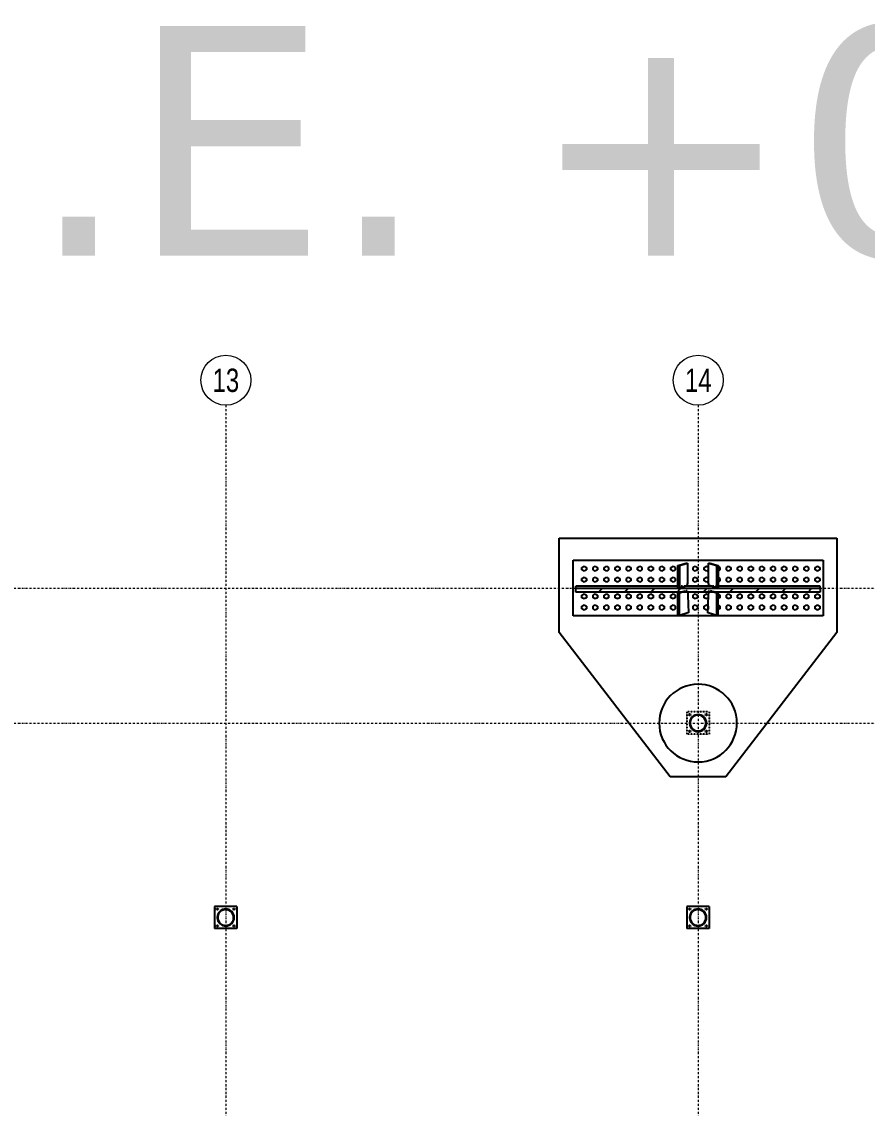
# Model space of a CAD drawing. Header units: millimetres. Extents: x 1541 to 289025, y -12015 to 47026.
# Drawn here: x 75263 to 76366, y -10196 to -8778 of the extents above; entities that cross this region are included whole.
import ezdxf
from ezdxf.enums import TextEntityAlignment as Align

# ---------------------------------------------------------------- set-up
doc = ezdxf.new("R2010")
doc.units = ezdxf.units.MM
doc.header["$LTSCALE"] = 0.1
for name, pattern in [('DASHDOTX2', [50.8, 25.4, -12.7, 0, -12.7]), ('DXK_LINE_DOT2', [3.9198, 1.9599, -1.9599]), ('Grid Line', [3.33375, 1.905, -0.47625, 0.47625, -0.47625])]:
    doc.linetypes.add(name, pattern=pattern)
doc.layers.get('0').update_dxf_attribs({"color": 255})
doc.layers.add('E_EJES', color=8, linetype='Continuous', lineweight=9)
doc.layers.add('E_EJES-1', color=8, linetype='Grid Line', lineweight=9)
doc.layers.add('TEXTO GENRAL', color=3, linetype='Continuous')
doc.styles.add('Swis721 LtCn BT_1', font='swisscl.ttf', dxfattribs={"height": 0.42})
doc.styles.add('TEXTO GENERAL', font='verdana.ttf', dxfattribs={"height": 0.9})

msp = doc.modelspace()

# ---------------------------------------------------------------- hatches: boundary and pattern name
at = {"linetype": 'Continuous'}
h = msp.add_hatch(dxfattribs=at)
h.set_pattern_fill('', scale=7.611392, style=0, pattern_type=0)
h.set_pattern_definition([(45, (75985.756, -9517.53), (-17.088, 17.088), [])])
h.paths.add_polyline_path([(76304.7, -9517.5), (75985.8, -9517.5), (75985.8, -9518.3), (75985.9, -9522.2), (76304.5, -9522.2), (76304.7, -9518.3)])
h = msp.add_hatch(dxfattribs=at)
h.set_pattern_fill('', scale=7.611392, style=0, pattern_type=0)
h.set_pattern_definition([(45, (76156.06, -9690.706), (-17.088, 17.088), [])])
h.paths.add_polyline_path([(76156.3, -9692.9), (76156.1, -9690.7), (76155.4, -9688.6), (76154.4, -9686.7), (76153, -9685), (76151.4, -9683.7), (76149.4, -9682.6), (76147.4, -9682), (76145.2, -9681.8), (76143.1, -9682), (76141, -9682.6), (76139.1, -9683.7), (76137.4, -9685), (76136, -9686.7), (76135, -9688.6), (76134.4, -9690.7), (76134.2, -9692.9), (76134.4, -9695), (76135, -9697.1), (76136, -9699), (76137.4, -9700.7), (76139.1, -9702.1), (76141, -9703.1), (76143.1, -9703.7), (76145.2, -9703.9), (76147.4, -9703.7), (76149.4, -9703.1), (76151.4, -9702.1), (76153, -9700.7), (76154.4, -9699), (76155.4, -9697.1), (76156.1, -9695)])
h.paths.add_polyline_path([(76154.8, -9696.8), (76153.8, -9698.6), (76152.5, -9700.2), (76151, -9701.5), (76149.2, -9702.4), (76147.2, -9703), (76145.2, -9703.2), (76143.2, -9703), (76141.3, -9702.4), (76139.5, -9701.5), (76137.9, -9700.2), (76136.6, -9698.6), (76135.7, -9696.8), (76135.1, -9694.9), (76134.9, -9692.9), (76135.1, -9690.8), (76135.7, -9688.9), (76136.6, -9687.1), (76137.9, -9685.6), (76139.5, -9684.3), (76141.3, -9683.3), (76143.2, -9682.7), (76145.2, -9682.5), (76147.2, -9682.7), (76149.2, -9683.3), (76151, -9684.3), (76152.5, -9685.6), (76153.8, -9687.1), (76154.8, -9688.9), (76155.3, -9690.8), (76155.5, -9692.9), (76155.3, -9694.9)])
h = msp.add_hatch(color=96, dxfattribs=at)
h.paths.add_polyline_path([(75540.1, -9946.6), (75539.9, -9944.4), (75539.3, -9942.4), (75538.2, -9940.4), (75536.9, -9938.8), (75535.2, -9937.4), (75533.3, -9936.4), (75531.2, -9935.7), (75529.1, -9935.5), (75526.9, -9935.7), (75524.8, -9936.4), (75522.9, -9937.4), (75521.2, -9938.8), (75519.9, -9940.4), (75518.8, -9942.4), (75518.2, -9944.4), (75518, -9946.6), (75518.2, -9948.7), (75518.8, -9950.8), (75519.9, -9952.7), (75521.2, -9954.4), (75522.9, -9955.8), (75524.8, -9956.8), (75526.9, -9957.4), (75529.1, -9957.6), (75531.2, -9957.4), (75533.3, -9956.8), (75535.2, -9955.8), (75536.9, -9954.4), (75538.2, -9952.7), (75539.3, -9950.8), (75539.9, -9948.7)])
h.paths.add_polyline_path([(75538.6, -9950.5), (75537.6, -9952.3), (75536.4, -9953.9), (75534.8, -9955.2), (75533, -9956.1), (75531.1, -9956.7), (75529.1, -9956.9), (75527, -9956.7), (75525.1, -9956.1), (75523.3, -9955.2), (75521.8, -9953.9), (75520.5, -9952.3), (75519.5, -9950.5), (75518.9, -9948.6), (75518.7, -9946.6), (75518.9, -9944.6), (75519.5, -9942.6), (75520.5, -9940.8), (75521.8, -9939.3), (75523.3, -9938), (75525.1, -9937), (75527, -9936.5), (75529.1, -9936.3), (75531.1, -9936.5), (75533, -9937), (75534.8, -9938), (75536.4, -9939.3), (75537.6, -9940.8), (75538.6, -9942.6), (75539.2, -9944.6), (75539.4, -9946.6), (75539.2, -9948.6)])
h = msp.add_hatch(color=96, dxfattribs=at)
h.paths.add_polyline_path([(76156.3, -9946.6), (76156.1, -9944.4), (76155.4, -9942.4), (76154.4, -9940.4), (76153, -9938.8), (76151.4, -9937.4), (76149.4, -9936.4), (76147.4, -9935.7), (76145.2, -9935.5), (76143.1, -9935.7), (76141, -9936.4), (76139.1, -9937.4), (76137.4, -9938.8), (76136, -9940.4), (76135, -9942.4), (76134.4, -9944.4), (76134.2, -9946.6), (76134.4, -9948.7), (76135, -9950.8), (76136, -9952.7), (76137.4, -9954.4), (76139.1, -9955.8), (76141, -9956.8), (76143.1, -9957.4), (76145.2, -9957.6), (76147.4, -9957.4), (76149.4, -9956.8), (76151.4, -9955.8), (76153, -9954.4), (76154.4, -9952.7), (76155.4, -9950.8), (76156.1, -9948.7)])
h.paths.add_polyline_path([(76154.8, -9950.5), (76153.8, -9952.3), (76152.5, -9953.9), (76151, -9955.2), (76149.2, -9956.1), (76147.2, -9956.7), (76145.2, -9956.9), (76143.2, -9956.7), (76141.3, -9956.1), (76139.5, -9955.2), (76137.9, -9953.9), (76136.6, -9952.3), (76135.7, -9950.5), (76135.1, -9948.6), (76134.9, -9946.6), (76135.1, -9944.6), (76135.7, -9942.6), (76136.6, -9940.8), (76137.9, -9939.3), (76139.5, -9938), (76141.3, -9937), (76143.2, -9936.5), (76145.2, -9936.3), (76147.2, -9936.5), (76149.2, -9937), (76151, -9938), (76152.5, -9939.3), (76153.8, -9940.8), (76154.8, -9942.6), (76155.3, -9944.6), (76155.5, -9946.6), (76155.3, -9948.6)])

# ---------------------------------------------------------------- linework, layer by layer
at = {"color": 2, "linetype": 'Continuous'}
for p, q in [((75964, -9574.7), (75964, -9451.5)), ((75964, -9451.5), (76326.4, -9451.5)), ((76326.4, -9451.5), (76326.4, -9574.7)), ((75982.1, -9553), (75982.1, -9480.5)), ((75982.1, -9480.5), (76308.3, -9480.5)), ((76119, -9487.4), (76129.8, -9484.2)), ((76120.9, -9487.3), (76131.6, -9484.2)), ((76129.8, -9484.2), (76131.6, -9484.2)), ((76131.6, -9484.2), (76131.6, -9510.3)), ((76158.8, -9510.3), (76158.9, -9484.2)), ((76158.9, -9484.2), (76160.6, -9484.2)), ((76158.9, -9484.2), (76169.6, -9487.3)), ((76160.6, -9484.2), (76171.5, -9487.4)), ((76308.3, -9480.5), (76308.3, -9553)), ((76119, -9487.4), (76120.9, -9487.3)), ((76119, -9516.4), (76119, -9487.4)), ((76120.9, -9487.3), (76120.9, -9516.3)), ((76169.6, -9516.3), (76169.6, -9487.3)), ((76169.6, -9487.3), (76171.5, -9487.4)), ((76171.5, -9487.4), (76171.5, -9516.4)), ((76120.9, -9516.3), (76130.8, -9513.4)), ((76131.6, -9510.3), (76130.8, -9513.4)), ((76159.6, -9513.4), (76158.8, -9510.3)), ((76169.6, -9516.3), (76159.6, -9513.4)), ((75985.8, -9517.5), (75985.8, -9514.4)), ((76119, -9514.4), (75985.8, -9514.4)), ((75985.8, -9518.3), (75985.8, -9517.5)), ((76304.7, -9517.5), (75985.8, -9517.5)), ((75985.8, -9522.2), (75985.8, -9518.3)), ((75985.9, -9522.2), (75985.8, -9518.3)), ((75985.9, -9522.2), (75985.8, -9522.2)), ((76304.5, -9522.2), (75985.9, -9522.2)), ((76120.9, -9516.3), (76119, -9516.4)), ((76123.2, -9522.2), (76119, -9523.5)), ((76119, -9523.5), (76120.9, -9523.4)), ((76119, -9552.6), (76119, -9523.5)), ((76125, -9522.2), (76120.9, -9523.4)), ((76120.9, -9552.5), (76120.9, -9523.4)), ((76162.9, -9514.4), (76127.5, -9514.4)), ((76131.6, -9520.2), (76131.7, -9522.2)), ((76131.7, -9522.2), (76131.9, -9526.4)), ((76131.9, -9526.4), (76132.9, -9548.9)), ((76158.6, -9526.4), (76157.5, -9548.9)), ((76158.8, -9522.2), (76158.6, -9526.4)), ((76158.9, -9520.2), (76158.8, -9522.2)), ((76169.6, -9523.4), (76165.5, -9522.2)), ((76171.5, -9523.5), (76167.2, -9522.2)), ((76171.5, -9516.4), (76169.6, -9516.3)), ((76169.6, -9552.5), (76169.6, -9523.4)), ((76169.6, -9523.4), (76171.5, -9523.5)), ((76304.7, -9514.4), (76171.5, -9514.4)), ((76171.5, -9552.6), (76171.5, -9523.5)), ((76304.7, -9518.3), (76304.5, -9522.2)), ((76304.7, -9522.2), (76304.5, -9522.2)), ((76304.7, -9517.5), (76304.7, -9514.4)), ((76304.7, -9518.3), (76304.7, -9517.5)), ((76304.7, -9518.3), (76304.7, -9522.2)), ((76308.3, -9553), (75982.1, -9553)), ((76119, -9552.6), (76120.9, -9552.5)), ((76131.9, -9549.2), (76120.9, -9552.5)), ((76132.9, -9548.9), (76131.9, -9549.2)), ((76158.6, -9549.2), (76157.5, -9548.9)), ((76169.6, -9552.5), (76158.6, -9549.2)), ((76169.6, -9552.5), (76171.5, -9552.6)), ((76109, -9763), (75964, -9574.7)), ((76326.4, -9574.7), (76181.5, -9763)), ((76181.5, -9763), (76109, -9763)), ((75543.6, -9932.1), (75514.6, -9932.1)), ((75514.6, -9932.1), (75514.6, -9961.1)), ((75543.6, -9932.1), (75543.6, -9961.1)), ((76159.7, -9932.1), (76130.7, -9932.1)), ((76130.7, -9932.1), (76130.7, -9961.1)), ((76159.7, -9932.1), (76159.7, -9961.1)), ((75543.6, -9961.1), (75514.6, -9961.1)), ((76159.7, -9961.1), (76130.7, -9961.1))]:
    msp.add_line(p, q, dxfattribs=at)
at = {"color": 7, "linetype": 'Continuous'}
for p, q in [((75993.7, -9489.7), (75996.6, -9488)), ((75993.7, -9493), (75993.7, -9489.7)), ((75996.6, -9494.7), (75993.7, -9493)), ((75996.6, -9488), (75999.5, -9489.7)), ((75999.5, -9493), (75996.6, -9494.7)), ((75999.5, -9489.7), (75999.5, -9493)), ((76008.2, -9489.7), (76011.1, -9488)), ((76008.2, -9493), (76008.2, -9489.7)), ((76011.1, -9494.7), (76008.2, -9493)), ((76011.1, -9488), (76014, -9489.7)), ((76014, -9493), (76011.1, -9494.7)), ((76014, -9489.7), (76014, -9493)), ((76022.7, -9489.7), (76025.6, -9488)), ((76022.7, -9493), (76022.7, -9489.7)), ((76025.6, -9494.7), (76022.7, -9493)), ((76025.6, -9488), (76028.5, -9489.7)), ((76028.5, -9493), (76025.6, -9494.7)), ((76028.5, -9489.7), (76028.5, -9493)), ((76037.2, -9489.7), (76040.1, -9488)), ((76037.2, -9493), (76037.2, -9489.7)), ((76040.1, -9494.7), (76037.2, -9493)), ((76040.1, -9488), (76043, -9489.7)), ((76043, -9493), (76040.1, -9494.7)), ((76043, -9489.7), (76043, -9493)), ((76051.7, -9489.7), (76054.6, -9488)), ((76051.7, -9493), (76051.7, -9489.7)), ((76054.6, -9494.7), (76051.7, -9493)), ((76054.6, -9488), (76057.5, -9489.7)), ((76057.5, -9493), (76054.6, -9494.7)), ((76057.5, -9489.7), (76057.5, -9493)), ((76066.2, -9489.7), (76069.1, -9488)), ((76066.2, -9493), (76066.2, -9489.7)), ((76069.1, -9494.7), (76066.2, -9493)), ((76069.1, -9488), (76072, -9489.7)), ((76072, -9493), (76069.1, -9494.7)), ((76072, -9489.7), (76072, -9493)), ((76080.7, -9489.7), (76083.6, -9488)), ((76080.7, -9493), (76080.7, -9489.7)), ((76083.6, -9494.7), (76080.7, -9493)), ((76083.6, -9488), (76086.5, -9489.7)), ((76086.5, -9493), (76083.6, -9494.7)), ((76086.5, -9489.7), (76086.5, -9493)), ((76095.2, -9489.7), (76098.1, -9488)), ((76095.2, -9493), (76095.2, -9489.7)), ((76098.1, -9494.7), (76095.2, -9493)), ((76098.1, -9488), (76101, -9489.7)), ((76101, -9493), (76098.1, -9494.7)), ((76101, -9489.7), (76101, -9493)), ((76109.7, -9489.7), (76112.6, -9488)), ((76109.7, -9493), (76109.7, -9489.7)), ((76112.6, -9494.7), (76109.7, -9493)), ((76112.6, -9488), (76115.5, -9489.7)), ((76115.5, -9493), (76112.6, -9494.7)), ((76115.5, -9489.7), (76115.5, -9493)), ((76138.7, -9489.7), (76141.6, -9488)), ((76138.7, -9493), (76138.7, -9489.7)), ((76141.6, -9494.7), (76138.7, -9493)), ((76141.6, -9488), (76144.5, -9489.7)), ((76144.5, -9493), (76141.6, -9494.7)), ((76144.5, -9489.7), (76144.5, -9493)), ((76153.2, -9489.7), (76156.1, -9488)), ((76153.2, -9493), (76153.2, -9489.7)), ((76156.1, -9494.7), (76153.2, -9493)), ((76159, -9489.7), (76156.1, -9488)), ((76159, -9493), (76156.1, -9494.7)), ((76159, -9493), (76159, -9489.7)), ((76171.5, -9488.5), (76173.5, -9489.7)), ((76173.5, -9493), (76171.5, -9494.2)), ((76173.5, -9489.7), (76173.5, -9493)), ((76182.2, -9489.7), (76185.1, -9488)), ((76182.2, -9493), (76182.2, -9489.7)), ((76185.1, -9494.7), (76182.2, -9493)), ((76185.1, -9488), (76188, -9489.7)), ((76188, -9493), (76185.1, -9494.7)), ((76188, -9489.7), (76188, -9493)), ((76196.7, -9489.7), (76199.6, -9488)), ((76196.7, -9493), (76196.7, -9489.7)), ((76199.6, -9494.7), (76196.7, -9493)), ((76199.6, -9488), (76202.5, -9489.7)), ((76202.5, -9493), (76199.6, -9494.7)), ((76202.5, -9489.7), (76202.5, -9493)), ((76211.2, -9489.7), (76214.1, -9488)), ((76211.2, -9493), (76211.2, -9489.7)), ((76214.1, -9494.7), (76211.2, -9493)), ((76214.1, -9488), (76217, -9489.7)), ((76217, -9493), (76214.1, -9494.7)), ((76217, -9489.7), (76217, -9493)), ((76225.7, -9489.7), (76228.6, -9488)), ((76225.7, -9493), (76225.7, -9489.7)), ((76228.6, -9494.7), (76225.7, -9493)), ((76228.6, -9488), (76231.5, -9489.7)), ((76231.5, -9493), (76228.6, -9494.7)), ((76231.5, -9489.7), (76231.5, -9493)), ((76240.2, -9489.7), (76243.1, -9488)), ((76240.2, -9493), (76240.2, -9489.7)), ((76243.1, -9494.7), (76240.2, -9493)), ((76243.1, -9488), (76246, -9489.7)), ((76246, -9493), (76243.1, -9494.7)), ((76246, -9489.7), (76246, -9493)), ((76254.7, -9489.7), (76257.6, -9488)), ((76254.7, -9493), (76254.7, -9489.7)), ((76257.6, -9494.7), (76254.7, -9493)), ((76257.6, -9488), (76260.5, -9489.7)), ((76260.5, -9493), (76257.6, -9494.7)), ((76260.5, -9489.7), (76260.5, -9493)), ((76269.2, -9489.7), (76272.1, -9488)), ((76269.2, -9493), (76269.2, -9489.7)), ((76272.1, -9494.7), (76269.2, -9493)), ((76272.1, -9488), (76275, -9489.7)), ((76275, -9493), (76272.1, -9494.7)), ((76275, -9489.7), (76275, -9493)), ((76283.7, -9489.7), (76286.6, -9488)), ((76283.7, -9493), (76283.7, -9489.7)), ((76286.6, -9494.7), (76283.7, -9493)), ((76286.6, -9488), (76289.5, -9489.7)), ((76289.5, -9493), (76286.6, -9494.7)), ((76289.5, -9489.7), (76289.5, -9493)), ((76298.2, -9489.7), (76301.1, -9488)), ((76298.2, -9493), (76298.2, -9489.7)), ((76301.1, -9494.7), (76298.2, -9493)), ((76301.1, -9488), (76304, -9489.7)), ((76304, -9493), (76301.1, -9494.7)), ((76304, -9489.7), (76304, -9493)), ((75993.7, -9504.2), (75996.6, -9502.5)), ((75993.7, -9507.5), (75993.7, -9504.2)), ((75996.6, -9509.2), (75993.7, -9507.5)), ((75996.6, -9502.5), (75999.5, -9504.2)), ((75999.5, -9507.5), (75996.6, -9509.2)), ((75999.5, -9504.2), (75999.5, -9507.5)), ((76008.2, -9504.2), (76011.1, -9502.5)), ((76008.2, -9507.5), (76008.2, -9504.2)), ((76011.1, -9509.2), (76008.2, -9507.5)), ((76011.1, -9502.5), (76014, -9504.2)), ((76014, -9507.5), (76011.1, -9509.2)), ((76014, -9504.2), (76014, -9507.5)), ((76022.7, -9504.2), (76025.6, -9502.5)), ((76022.7, -9507.5), (76022.7, -9504.2)), ((76025.6, -9509.2), (76022.7, -9507.5)), ((76025.6, -9502.5), (76028.5, -9504.2)), ((76028.5, -9507.5), (76025.6, -9509.2)), ((76028.5, -9504.2), (76028.5, -9507.5)), ((76037.2, -9504.2), (76040.1, -9502.5)), ((76037.2, -9507.5), (76037.2, -9504.2)), ((76040.1, -9509.2), (76037.2, -9507.5)), ((76040.1, -9502.5), (76043, -9504.2)), ((76043, -9507.5), (76040.1, -9509.2)), ((76043, -9504.2), (76043, -9507.5)), ((76051.7, -9504.2), (76054.6, -9502.5)), ((76051.7, -9507.5), (76051.7, -9504.2)), ((76054.6, -9509.2), (76051.7, -9507.5)), ((76054.6, -9502.5), (76057.5, -9504.2)), ((76057.5, -9507.5), (76054.6, -9509.2)), ((76057.5, -9504.2), (76057.5, -9507.5)), ((76066.2, -9504.2), (76069.1, -9502.5)), ((76066.2, -9507.5), (76066.2, -9504.2)), ((76069.1, -9509.2), (76066.2, -9507.5)), ((76069.1, -9502.5), (76072, -9504.2)), ((76072, -9507.5), (76069.1, -9509.2)), ((76072, -9504.2), (76072, -9507.5)), ((76080.7, -9504.2), (76083.6, -9502.5)), ((76080.7, -9507.5), (76080.7, -9504.2)), ((76083.6, -9509.2), (76080.7, -9507.5)), ((76083.6, -9502.5), (76086.5, -9504.2)), ((76086.5, -9507.5), (76083.6, -9509.2)), ((76086.5, -9504.2), (76086.5, -9507.5)), ((76095.2, -9504.2), (76098.1, -9502.5)), ((76095.2, -9507.5), (76095.2, -9504.2)), ((76098.1, -9509.2), (76095.2, -9507.5)), ((76098.1, -9502.5), (76101, -9504.2)), ((76101, -9507.5), (76098.1, -9509.2)), ((76101, -9504.2), (76101, -9507.5)), ((76109.7, -9504.2), (76112.6, -9502.5)), ((76109.7, -9507.5), (76109.7, -9504.2)), ((76112.6, -9509.2), (76109.7, -9507.5)), ((76112.6, -9502.5), (76115.5, -9504.2)), ((76115.5, -9507.5), (76112.6, -9509.2)), ((76115.5, -9504.2), (76115.5, -9507.5)), ((76138.7, -9504.2), (76141.6, -9502.5)), ((76138.7, -9507.5), (76138.7, -9504.2)), ((76141.6, -9509.2), (76138.7, -9507.5)), ((76141.6, -9502.5), (76144.5, -9504.2)), ((76144.5, -9507.5), (76141.6, -9509.2)), ((76144.5, -9504.2), (76144.5, -9507.5)), ((76153.2, -9504.2), (76156.1, -9502.5)), ((76153.2, -9507.5), (76153.2, -9504.2)), ((76156.1, -9509.2), (76153.2, -9507.5)), ((76159, -9504.2), (76156.1, -9502.5)), ((76159, -9507.5), (76156.1, -9509.2)), ((76159, -9507.5), (76159, -9504.2)), ((76171.5, -9503), (76173.5, -9504.2)), ((76173.5, -9507.5), (76171.5, -9508.7)), ((76173.5, -9504.2), (76173.5, -9507.5)), ((76182.2, -9504.2), (76185.1, -9502.5)), ((76182.2, -9507.5), (76182.2, -9504.2)), ((76185.1, -9509.2), (76182.2, -9507.5)), ((76185.1, -9502.5), (76188, -9504.2)), ((76188, -9507.5), (76185.1, -9509.2)), ((76188, -9504.2), (76188, -9507.5)), ((76196.7, -9504.2), (76199.6, -9502.5)), ((76196.7, -9507.5), (76196.7, -9504.2)), ((76199.6, -9509.2), (76196.7, -9507.5)), ((76199.6, -9502.5), (76202.5, -9504.2)), ((76202.5, -9507.5), (76199.6, -9509.2)), ((76202.5, -9504.2), (76202.5, -9507.5)), ((76211.2, -9504.2), (76214.1, -9502.5)), ((76211.2, -9507.5), (76211.2, -9504.2)), ((76214.1, -9509.2), (76211.2, -9507.5)), ((76214.1, -9502.5), (76217, -9504.2)), ((76217, -9507.5), (76214.1, -9509.2)), ((76217, -9504.2), (76217, -9507.5)), ((76225.7, -9504.2), (76228.6, -9502.5)), ((76225.7, -9507.5), (76225.7, -9504.2)), ((76228.6, -9509.2), (76225.7, -9507.5)), ((76228.6, -9502.5), (76231.5, -9504.2)), ((76231.5, -9507.5), (76228.6, -9509.2)), ((76231.5, -9504.2), (76231.5, -9507.5)), ((76240.2, -9504.2), (76243.1, -9502.5)), ((76240.2, -9507.5), (76240.2, -9504.2)), ((76243.1, -9509.2), (76240.2, -9507.5)), ((76243.1, -9502.5), (76246, -9504.2)), ((76246, -9507.5), (76243.1, -9509.2)), ((76246, -9504.2), (76246, -9507.5)), ((76254.7, -9504.2), (76257.6, -9502.5)), ((76254.7, -9507.5), (76254.7, -9504.2)), ((76257.6, -9509.2), (76254.7, -9507.5)), ((76257.6, -9502.5), (76260.5, -9504.2)), ((76260.5, -9507.5), (76257.6, -9509.2)), ((76260.5, -9504.2), (76260.5, -9507.5)), ((76269.2, -9504.2), (76272.1, -9502.5)), ((76269.2, -9507.5), (76269.2, -9504.2)), ((76272.1, -9509.2), (76269.2, -9507.5)), ((76272.1, -9502.5), (76275, -9504.2)), ((76275, -9507.5), (76272.1, -9509.2)), ((76275, -9504.2), (76275, -9507.5)), ((76283.7, -9504.2), (76286.6, -9502.5)), ((76283.7, -9507.5), (76283.7, -9504.2)), ((76286.6, -9509.2), (76283.7, -9507.5)), ((76286.6, -9502.5), (76289.5, -9504.2)), ((76289.5, -9507.5), (76286.6, -9509.2)), ((76289.5, -9504.2), (76289.5, -9507.5)), ((76298.2, -9504.2), (76301.1, -9502.5)), ((76298.2, -9507.5), (76298.2, -9504.2)), ((76301.1, -9509.2), (76298.2, -9507.5)), ((76301.1, -9502.5), (76304, -9504.2)), ((76304, -9507.5), (76301.1, -9509.2)), ((76304, -9504.2), (76304, -9507.5)), ((75993.7, -9525.9), (75996.6, -9524.2)), ((75993.7, -9529.3), (75993.7, -9525.9)), ((75996.6, -9524.2), (75999.5, -9525.9)), ((75999.5, -9525.9), (75999.5, -9529.3)), ((76008.2, -9525.9), (76011.1, -9524.2)), ((76008.2, -9529.3), (76008.2, -9525.9)), ((76011.1, -9524.2), (76014, -9525.9)), ((76014, -9525.9), (76014, -9529.3)), ((76022.7, -9525.9), (76025.6, -9524.2)), ((76022.7, -9529.3), (76022.7, -9525.9)), ((76025.6, -9524.2), (76028.5, -9525.9)), ((76028.5, -9525.9), (76028.5, -9529.3)), ((76037.2, -9525.9), (76040.1, -9524.2)), ((76037.2, -9529.3), (76037.2, -9525.9)), ((76040.1, -9524.2), (76043, -9525.9)), ((76043, -9525.9), (76043, -9529.3)), ((76051.7, -9525.9), (76054.6, -9524.2)), ((76051.7, -9529.3), (76051.7, -9525.9)), ((76054.6, -9524.2), (76057.5, -9525.9)), ((76057.5, -9525.9), (76057.5, -9529.3)), ((76066.2, -9525.9), (76069.1, -9524.2)), ((76066.2, -9529.3), (76066.2, -9525.9)), ((76069.1, -9524.2), (76072, -9525.9)), ((76072, -9525.9), (76072, -9529.3)), ((76080.7, -9525.9), (76083.6, -9524.2)), ((76080.7, -9529.3), (76080.7, -9525.9)), ((76083.6, -9524.2), (76086.5, -9525.9)), ((76086.5, -9525.9), (76086.5, -9529.3)), ((76095.2, -9525.9), (76098.1, -9524.2)), ((76095.2, -9529.3), (76095.2, -9525.9)), ((76098.1, -9524.2), (76101, -9525.9)), ((76101, -9525.9), (76101, -9529.3)), ((76109.7, -9525.9), (76112.6, -9524.2)), ((76109.7, -9529.3), (76109.7, -9525.9)), ((76112.6, -9524.2), (76115.5, -9525.9)), ((76115.5, -9525.9), (76115.5, -9529.3)), ((76138.7, -9525.9), (76141.6, -9524.2)), ((76138.7, -9529.3), (76138.7, -9525.9)), ((76141.6, -9524.2), (76144.5, -9525.9)), ((76144.5, -9525.9), (76144.5, -9529.3)), ((76153.2, -9525.9), (76156.1, -9524.2)), ((76153.2, -9529.3), (76153.2, -9525.9)), ((76159, -9525.9), (76156.1, -9524.2)), ((76159, -9529.3), (76159, -9525.9)), ((76171.5, -9524.7), (76173.5, -9525.9)), ((76173.5, -9525.9), (76173.5, -9529.3)), ((76182.2, -9525.9), (76185.1, -9524.2)), ((76182.2, -9529.3), (76182.2, -9525.9)), ((76185.1, -9524.2), (76188, -9525.9)), ((76188, -9525.9), (76188, -9529.3)), ((76196.7, -9525.9), (76199.6, -9524.2)), ((76196.7, -9529.3), (76196.7, -9525.9)), ((76199.6, -9524.2), (76202.5, -9525.9)), ((76202.5, -9525.9), (76202.5, -9529.3)), ((76211.2, -9525.9), (76214.1, -9524.2)), ((76211.2, -9529.3), (76211.2, -9525.9)), ((76214.1, -9524.2), (76217, -9525.9)), ((76217, -9525.9), (76217, -9529.3)), ((76225.7, -9525.9), (76228.6, -9524.2)), ((76225.7, -9529.3), (76225.7, -9525.9)), ((76228.6, -9524.2), (76231.5, -9525.9)), ((76231.5, -9525.9), (76231.5, -9529.3)), ((76240.2, -9525.9), (76243.1, -9524.2)), ((76240.2, -9529.3), (76240.2, -9525.9)), ((76243.1, -9524.2), (76246, -9525.9)), ((76246, -9525.9), (76246, -9529.3)), ((76254.7, -9525.9), (76257.6, -9524.2)), ((76254.7, -9529.3), (76254.7, -9525.9)), ((76257.6, -9524.2), (76260.5, -9525.9)), ((76260.5, -9525.9), (76260.5, -9529.3)), ((76269.2, -9525.9), (76272.1, -9524.2)), ((76269.2, -9529.3), (76269.2, -9525.9)), ((76272.1, -9524.2), (76275, -9525.9)), ((76275, -9525.9), (76275, -9529.3)), ((76283.7, -9525.9), (76286.6, -9524.2)), ((76283.7, -9529.3), (76283.7, -9525.9)), ((76286.6, -9524.2), (76289.5, -9525.9)), ((76289.5, -9525.9), (76289.5, -9529.3)), ((76298.2, -9525.9), (76301.1, -9524.2)), ((76298.2, -9529.3), (76298.2, -9525.9)), ((76301.1, -9524.2), (76304, -9525.9)), ((76304, -9525.9), (76304, -9529.3)), ((75996.6, -9530.9), (75993.7, -9529.3)), ((75993.7, -9540.4), (75996.6, -9538.7)), ((75993.7, -9543.8), (75993.7, -9540.4)), ((75999.5, -9529.3), (75996.6, -9530.9)), ((75996.6, -9538.7), (75999.5, -9540.4)), ((75999.5, -9540.4), (75999.5, -9543.8)), ((76011.1, -9530.9), (76008.2, -9529.3)), ((76008.2, -9540.4), (76011.1, -9538.7)), ((76008.2, -9543.8), (76008.2, -9540.4)), ((76014, -9529.3), (76011.1, -9530.9)), ((76011.1, -9538.7), (76014, -9540.4)), ((76014, -9540.4), (76014, -9543.8)), ((76025.6, -9530.9), (76022.7, -9529.3)), ((76022.7, -9540.4), (76025.6, -9538.7)), ((76022.7, -9543.8), (76022.7, -9540.4)), ((76028.5, -9529.3), (76025.6, -9530.9)), ((76025.6, -9538.7), (76028.5, -9540.4)), ((76028.5, -9540.4), (76028.5, -9543.8)), ((76040.1, -9530.9), (76037.2, -9529.3)), ((76037.2, -9540.4), (76040.1, -9538.7)), ((76037.2, -9543.8), (76037.2, -9540.4)), ((76043, -9529.3), (76040.1, -9530.9)), ((76040.1, -9538.7), (76043, -9540.4)), ((76043, -9540.4), (76043, -9543.8)), ((76054.6, -9530.9), (76051.7, -9529.3)), ((76051.7, -9540.4), (76054.6, -9538.7)), ((76051.7, -9543.8), (76051.7, -9540.4)), ((76057.5, -9529.3), (76054.6, -9530.9)), ((76054.6, -9538.7), (76057.5, -9540.4)), ((76057.5, -9540.4), (76057.5, -9543.8)), ((76069.1, -9530.9), (76066.2, -9529.3)), ((76066.2, -9540.4), (76069.1, -9538.7)), ((76066.2, -9543.8), (76066.2, -9540.4)), ((76072, -9529.3), (76069.1, -9530.9)), ((76069.1, -9538.7), (76072, -9540.4)), ((76072, -9540.4), (76072, -9543.8)), ((76083.6, -9530.9), (76080.7, -9529.3)), ((76080.7, -9540.4), (76083.6, -9538.7)), ((76080.7, -9543.8), (76080.7, -9540.4)), ((76086.5, -9529.3), (76083.6, -9530.9)), ((76083.6, -9538.7), (76086.5, -9540.4)), ((76086.5, -9540.4), (76086.5, -9543.8)), ((76098.1, -9530.9), (76095.2, -9529.3)), ((76095.2, -9540.4), (76098.1, -9538.7)), ((76095.2, -9543.8), (76095.2, -9540.4)), ((76101, -9529.3), (76098.1, -9530.9)), ((76098.1, -9538.7), (76101, -9540.4)), ((76101, -9540.4), (76101, -9543.8)), ((76112.6, -9530.9), (76109.7, -9529.3)), ((76109.7, -9540.4), (76112.6, -9538.7)), ((76109.7, -9543.8), (76109.7, -9540.4)), ((76115.5, -9529.3), (76112.6, -9530.9)), ((76112.6, -9538.7), (76115.5, -9540.4)), ((76115.5, -9540.4), (76115.5, -9543.8)), ((76141.6, -9530.9), (76138.7, -9529.3)), ((76138.7, -9540.4), (76141.6, -9538.7)), ((76138.7, -9543.8), (76138.7, -9540.4)), ((76144.5, -9529.3), (76141.6, -9530.9)), ((76141.6, -9538.7), (76144.5, -9540.4)), ((76144.5, -9540.4), (76144.5, -9543.8)), ((76156.1, -9530.9), (76153.2, -9529.3)), ((76153.2, -9540.4), (76156.1, -9538.7)), ((76153.2, -9543.8), (76153.2, -9540.4)), ((76159, -9529.3), (76156.1, -9530.9)), ((76159, -9540.4), (76156.1, -9538.7)), ((76159, -9543.8), (76159, -9540.4)), ((76173.5, -9529.3), (76171.5, -9530.4)), ((76171.5, -9539.2), (76173.5, -9540.4)), ((76173.5, -9540.4), (76173.5, -9543.8)), ((76185.1, -9530.9), (76182.2, -9529.3)), ((76182.2, -9540.4), (76185.1, -9538.7)), ((76182.2, -9543.8), (76182.2, -9540.4)), ((76188, -9529.3), (76185.1, -9530.9)), ((76185.1, -9538.7), (76188, -9540.4)), ((76188, -9540.4), (76188, -9543.8)), ((76199.6, -9530.9), (76196.7, -9529.3)), ((76196.7, -9540.4), (76199.6, -9538.7)), ((76196.7, -9543.8), (76196.7, -9540.4)), ((76202.5, -9529.3), (76199.6, -9530.9)), ((76199.6, -9538.7), (76202.5, -9540.4)), ((76202.5, -9540.4), (76202.5, -9543.8)), ((76214.1, -9530.9), (76211.2, -9529.3)), ((76211.2, -9540.4), (76214.1, -9538.7)), ((76211.2, -9543.8), (76211.2, -9540.4)), ((76217, -9529.3), (76214.1, -9530.9)), ((76214.1, -9538.7), (76217, -9540.4)), ((76217, -9540.4), (76217, -9543.8)), ((76228.6, -9530.9), (76225.7, -9529.3)), ((76225.7, -9540.4), (76228.6, -9538.7)), ((76225.7, -9543.8), (76225.7, -9540.4)), ((76231.5, -9529.3), (76228.6, -9530.9)), ((76228.6, -9538.7), (76231.5, -9540.4)), ((76231.5, -9540.4), (76231.5, -9543.8)), ((76243.1, -9530.9), (76240.2, -9529.3)), ((76240.2, -9540.4), (76243.1, -9538.7)), ((76240.2, -9543.8), (76240.2, -9540.4)), ((76246, -9529.3), (76243.1, -9530.9)), ((76243.1, -9538.7), (76246, -9540.4)), ((76246, -9540.4), (76246, -9543.8)), ((76257.6, -9530.9), (76254.7, -9529.3)), ((76254.7, -9540.4), (76257.6, -9538.7)), ((76254.7, -9543.8), (76254.7, -9540.4)), ((76260.5, -9529.3), (76257.6, -9530.9)), ((76257.6, -9538.7), (76260.5, -9540.4)), ((76260.5, -9540.4), (76260.5, -9543.8)), ((76272.1, -9530.9), (76269.2, -9529.3)), ((76269.2, -9540.4), (76272.1, -9538.7)), ((76269.2, -9543.8), (76269.2, -9540.4)), ((76275, -9529.3), (76272.1, -9530.9)), ((76272.1, -9538.7), (76275, -9540.4)), ((76275, -9540.4), (76275, -9543.8)), ((76286.6, -9530.9), (76283.7, -9529.3)), ((76283.7, -9540.4), (76286.6, -9538.7)), ((76283.7, -9543.8), (76283.7, -9540.4)), ((76289.5, -9529.3), (76286.6, -9530.9)), ((76286.6, -9538.7), (76289.5, -9540.4)), ((76289.5, -9540.4), (76289.5, -9543.8)), ((76301.1, -9530.9), (76298.2, -9529.3)), ((76298.2, -9540.4), (76301.1, -9538.7)), ((76298.2, -9543.8), (76298.2, -9540.4)), ((76304, -9529.3), (76301.1, -9530.9)), ((76301.1, -9538.7), (76304, -9540.4)), ((76304, -9540.4), (76304, -9543.8)), ((75996.6, -9545.4), (75993.7, -9543.8)), ((75999.5, -9543.8), (75996.6, -9545.4)), ((76011.1, -9545.4), (76008.2, -9543.8)), ((76014, -9543.8), (76011.1, -9545.4)), ((76025.6, -9545.4), (76022.7, -9543.8)), ((76028.5, -9543.8), (76025.6, -9545.4)), ((76040.1, -9545.4), (76037.2, -9543.8)), ((76043, -9543.8), (76040.1, -9545.4)), ((76054.6, -9545.4), (76051.7, -9543.8)), ((76057.5, -9543.8), (76054.6, -9545.4)), ((76069.1, -9545.4), (76066.2, -9543.8)), ((76072, -9543.8), (76069.1, -9545.4)), ((76083.6, -9545.4), (76080.7, -9543.8)), ((76086.5, -9543.8), (76083.6, -9545.4)), ((76098.1, -9545.4), (76095.2, -9543.8)), ((76101, -9543.8), (76098.1, -9545.4)), ((76112.6, -9545.4), (76109.7, -9543.8)), ((76115.5, -9543.8), (76112.6, -9545.4)), ((76141.6, -9545.4), (76138.7, -9543.8)), ((76144.5, -9543.8), (76141.6, -9545.4)), ((76156.1, -9545.4), (76153.2, -9543.8)), ((76159, -9543.8), (76156.1, -9545.4)), ((76173.5, -9543.8), (76171.5, -9544.9)), ((76185.1, -9545.4), (76182.2, -9543.8)), ((76188, -9543.8), (76185.1, -9545.4)), ((76199.6, -9545.4), (76196.7, -9543.8)), ((76202.5, -9543.8), (76199.6, -9545.4)), ((76214.1, -9545.4), (76211.2, -9543.8)), ((76217, -9543.8), (76214.1, -9545.4)), ((76228.6, -9545.4), (76225.7, -9543.8)), ((76231.5, -9543.8), (76228.6, -9545.4)), ((76243.1, -9545.4), (76240.2, -9543.8)), ((76246, -9543.8), (76243.1, -9545.4)), ((76257.6, -9545.4), (76254.7, -9543.8)), ((76260.5, -9543.8), (76257.6, -9545.4)), ((76272.1, -9545.4), (76269.2, -9543.8)), ((76275, -9543.8), (76272.1, -9545.4)), ((76286.6, -9545.4), (76283.7, -9543.8)), ((76289.5, -9543.8), (76286.6, -9545.4)), ((76301.1, -9545.4), (76298.2, -9543.8)), ((76304, -9543.8), (76301.1, -9545.4)), ((76133.2, -9682), (76133.8, -9681)), ((76133.8, -9683), (76133.2, -9682)), ((76133.8, -9681), (76134.9, -9681)), ((76134.9, -9683), (76133.8, -9683)), ((76134.9, -9681), (76135.5, -9682)), ((76135.5, -9682), (76134.9, -9683)), ((76155, -9682), (76155.5, -9681)), ((76155.5, -9683), (76155, -9682)), ((76155.5, -9681), (76156.7, -9681)), ((76156.7, -9683), (76155.5, -9683)), ((76156.7, -9681), (76157.2, -9682)), ((76157.2, -9682), (76156.7, -9683)), ((76133.2, -9703.7), (76133.8, -9702.8)), ((76133.8, -9704.7), (76133.2, -9703.7)), ((76133.8, -9702.8), (76134.9, -9702.8)), ((76134.9, -9704.7), (76133.8, -9704.7)), ((76134.9, -9702.8), (76135.5, -9703.7)), ((76135.5, -9703.7), (76134.9, -9704.7)), ((76155, -9703.7), (76155.5, -9702.8)), ((76155.5, -9704.7), (76155, -9703.7)), ((76155.5, -9702.8), (76156.7, -9702.8)), ((76156.7, -9704.7), (76155.5, -9704.7)), ((76156.7, -9702.8), (76157.2, -9703.7)), ((76157.2, -9703.7), (76156.7, -9704.7)), ((75517.1, -9935.7), (75517.6, -9934.7)), ((75517.6, -9936.7), (75517.1, -9935.7)), ((75517.6, -9934.7), (75518.7, -9934.7)), ((75518.7, -9936.7), (75517.6, -9936.7)), ((75518.7, -9934.7), (75519.3, -9935.7)), ((75519.3, -9935.7), (75518.7, -9936.7)), ((75538.8, -9935.7), (75539.4, -9934.7)), ((75539.4, -9936.7), (75538.8, -9935.7)), ((75539.4, -9934.7), (75540.5, -9934.7)), ((75540.5, -9936.7), (75539.4, -9936.7)), ((75540.5, -9934.7), (75541.1, -9935.7)), ((75541.1, -9935.7), (75540.5, -9936.7)), ((76133.2, -9935.7), (76133.8, -9934.7)), ((76133.8, -9936.7), (76133.2, -9935.7)), ((76133.8, -9934.7), (76134.9, -9934.7)), ((76134.9, -9936.7), (76133.8, -9936.7)), ((76134.9, -9934.7), (76135.5, -9935.7)), ((76135.5, -9935.7), (76134.9, -9936.7)), ((76155, -9935.7), (76155.5, -9934.7)), ((76155.5, -9936.7), (76155, -9935.7)), ((76155.5, -9934.7), (76156.7, -9934.7)), ((76156.7, -9936.7), (76155.5, -9936.7)), ((76156.7, -9934.7), (76157.2, -9935.7)), ((76157.2, -9935.7), (76156.7, -9936.7)), ((75517.1, -9957.5), (75517.6, -9956.5)), ((75517.6, -9958.4), (75517.1, -9957.5)), ((75517.6, -9956.5), (75518.7, -9956.5)), ((75518.7, -9958.4), (75517.6, -9958.4)), ((75518.7, -9956.5), (75519.3, -9957.5)), ((75519.3, -9957.5), (75518.7, -9958.4)), ((75538.8, -9957.5), (75539.4, -9956.5)), ((75539.4, -9958.4), (75538.8, -9957.5)), ((75539.4, -9956.5), (75540.5, -9956.5)), ((75540.5, -9958.4), (75539.4, -9958.4)), ((75540.5, -9956.5), (75541.1, -9957.5)), ((75541.1, -9957.5), (75540.5, -9958.4)), ((76133.2, -9957.5), (76133.8, -9956.5)), ((76133.8, -9958.4), (76133.2, -9957.5)), ((76133.8, -9956.5), (76134.9, -9956.5)), ((76134.9, -9958.4), (76133.8, -9958.4)), ((76134.9, -9956.5), (76135.5, -9957.5)), ((76135.5, -9957.5), (76134.9, -9958.4)), ((76155, -9957.5), (76155.5, -9956.5)), ((76155.5, -9958.4), (76155, -9957.5)), ((76155.5, -9956.5), (76156.7, -9956.5)), ((76156.7, -9958.4), (76155.5, -9958.4)), ((76156.7, -9956.5), (76157.2, -9957.5)), ((76157.2, -9957.5), (76156.7, -9958.4))]:
    msp.add_line(p, q, dxfattribs=at)
at = {"color": 7, "linetype": 'DXK_LINE_DOT2'}
for p, q in [((76127.5, -9514.4), (76119, -9514.4)), ((76129.8, -9520.2), (76123.2, -9522.2)), ((76131.6, -9520.2), (76125, -9522.2)), ((76131.6, -9520.2), (76129.8, -9520.2)), ((76160.6, -9520.2), (76158.9, -9520.2)), ((76165.5, -9522.2), (76158.9, -9520.2)), ((76167.2, -9522.2), (76160.6, -9520.2)), ((76171.5, -9514.4), (76162.9, -9514.4)), ((76159.7, -9678.4), (76130.7, -9678.4)), ((76130.7, -9678.4), (76130.7, -9707.4)), ((76159.7, -9678.4), (76159.7, -9707.4)), ((76159.7, -9707.4), (76130.7, -9707.4))]:
    msp.add_line(p, q, dxfattribs=at)
at = {"color": 2, "linetype": 'Continuous'}
for centre, radius, start, end in [((76145.2, -9692.9), 50.7, 6, 186), ((76145.2, -9692.9), 11.1, 11.25, 191.25), ((76145.2, -9692.9), 10.3, 348.75, 168.75), ((76145.2, -9692.9), 50.7, 186, 6), ((76145.2, -9692.9), 11.1, 191.25, 11.25), ((76145.2, -9692.9), 10.3, 168.75, 348.75), ((75529.1, -9946.6), 11.1, 11.25, 191.25), ((75529.1, -9946.6), 10.3, 348.75, 168.75), ((76145.2, -9946.6), 11.1, 11.25, 191.25), ((76145.2, -9946.6), 10.3, 348.75, 168.75), ((75529.1, -9946.6), 11.1, 191.25, 11.25), ((75529.1, -9946.6), 10.3, 168.75, 348.75), ((76145.2, -9946.6), 11.1, 191.25, 11.25), ((76145.2, -9946.6), 10.3, 168.75, 348.75)]:
    msp.add_arc(centre, radius, start, end, dxfattribs=at)
at = {"layer": 'E_EJES'}
for centre in [(75529.3, -9245.6), (76145.5, -9245.6)]:
    msp.add_circle(centre, 32.6, dxfattribs=at)
at = {"layer": 'E_EJES-1', "linetype": 'DASHDOTX2'}
for p, q in [((75529.3, -9278.2), (75529.3, -11903.7)), ((76145.5, -9278.2), (76145.5, -11903.7)), ((70611.3, -9516.7), (77834.1, -9516.7)), ((70611.3, -9692.9), (77834.1, -9692.9))]:
    msp.add_line(p, q, dxfattribs=at)

# ---------------------------------------------------------------- texts
at = {"layer": 'E_EJES', "style": 'Swis721 LtCn BT_1'}
for s, p in [('13', (75529.3, -9245.6)), ('14', (76145.5, -9245.6))]:
    msp.add_text(s, height=30.45, dxfattribs=at).set_placement(p, align=Align.MIDDLE_CENTER)
at = {"layer": 'TEXTO GENRAL', "color": 3, "style": 'TEXTO GENERAL'}
msp.add_text('PLANTA DE PISO 1 N.E. +0.10m', height=300, dxfattribs=at).set_placement((74317.2, -8933.2), align=Align.MIDDLE_CENTER)

doc.saveas('drawing.dxf')
